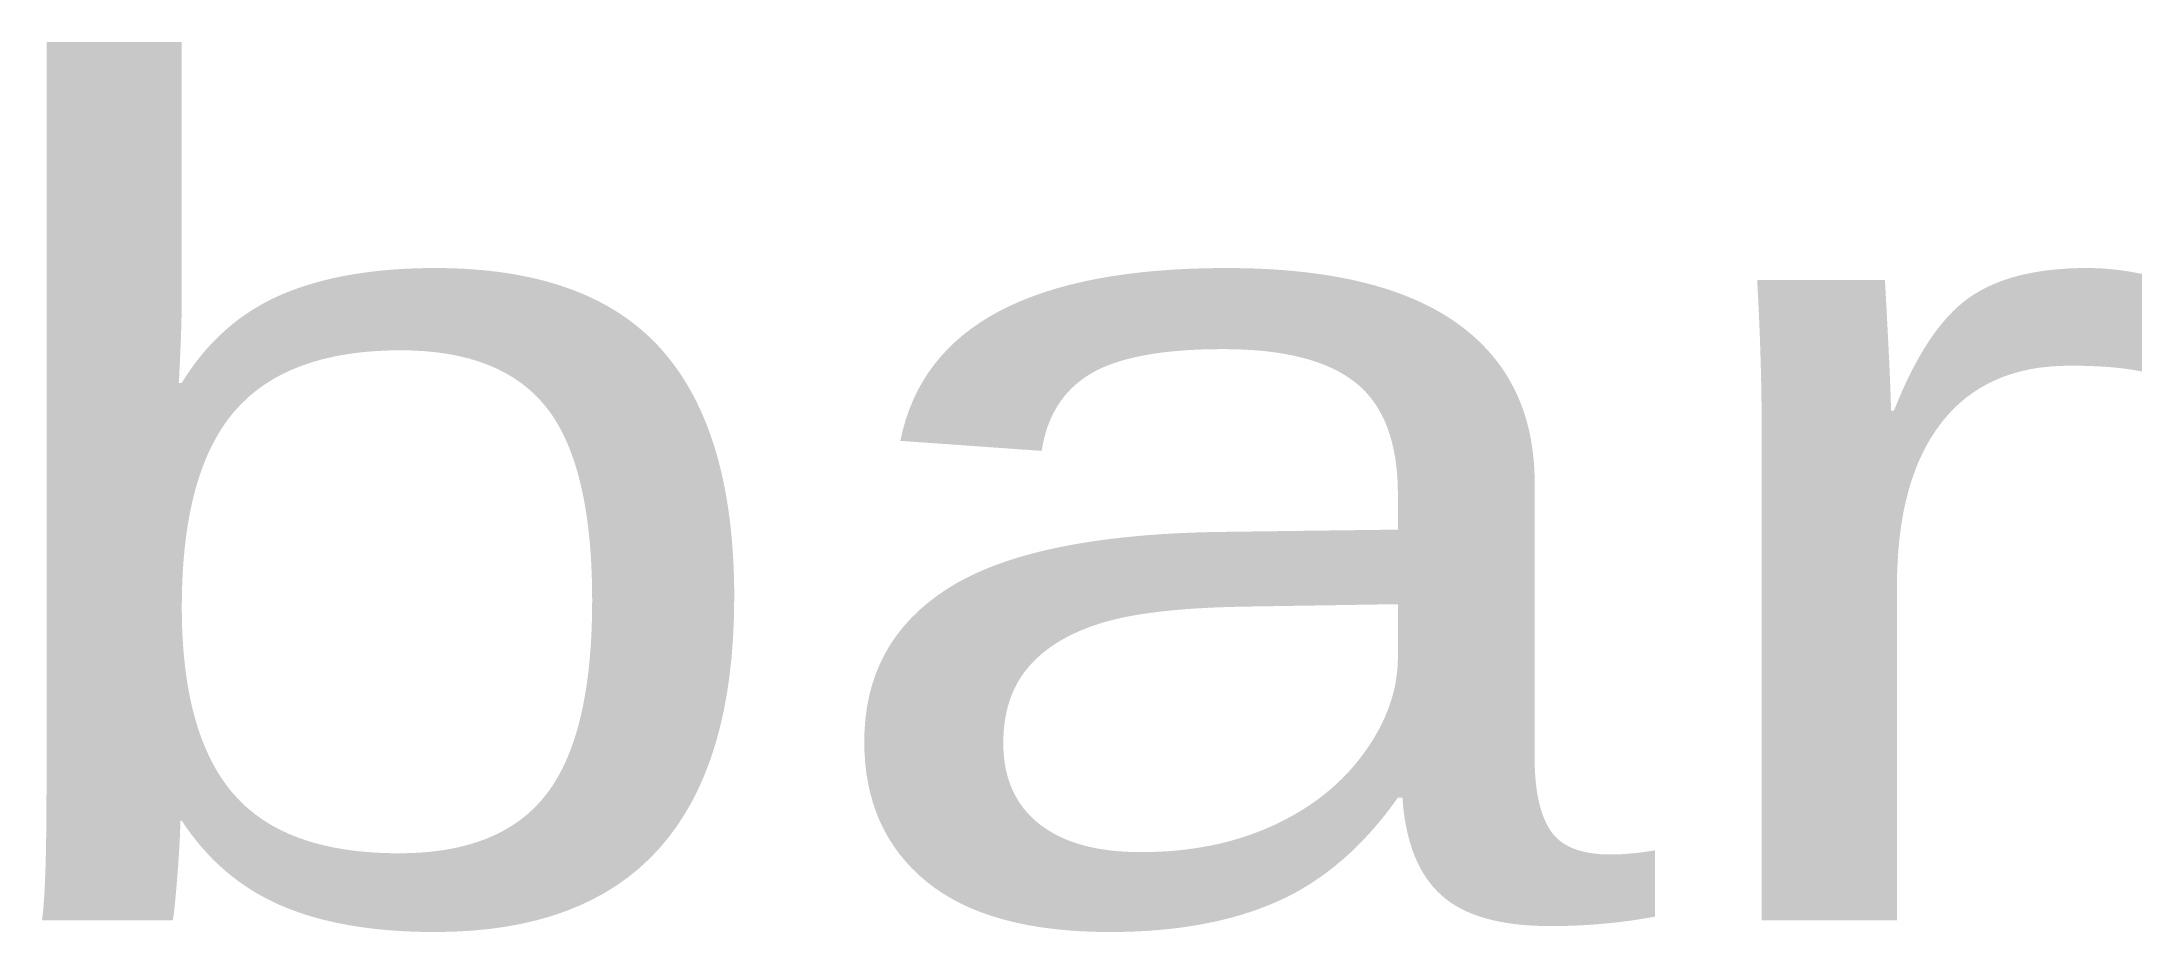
# Model space of a CAD drawing. Extents: x 0.45 to 9.89, y 1.95 to 5.95.
import ezdxf
from ezdxf.enums import TextEntityAlignment as Align

# ---------------------------------------------------------------- set-up
doc = ezdxf.new("R2010")
doc.units = 0
doc.layers.get('0').update_dxf_attribs({"linetype": 'CONTINUOUS'})

# ---------------------------------------------------------------- blocks, each defined once
blk = doc.blocks.new('ATTR')
at = {"color": 0}
blk.add_attdef('ATTRIBUTE', text='', height=1.2, dxfattribs=at).set_placement((0, 2), (10, 2), align=Align.ALIGNED)

msp = doc.modelspace()

# ---------------------------------------------------------------- block references
at = {"color": 0}
ref = msp.add_blockref('ATTR', (0, 0), dxfattribs=at)
ref.add_attrib('ATTRIBUTE', 'bar', dxfattribs={"color": 0, "height": 3.75}).set_placement((0, 2), (10, 2), align=Align.ALIGNED)

doc.saveas('drawing.dxf')
